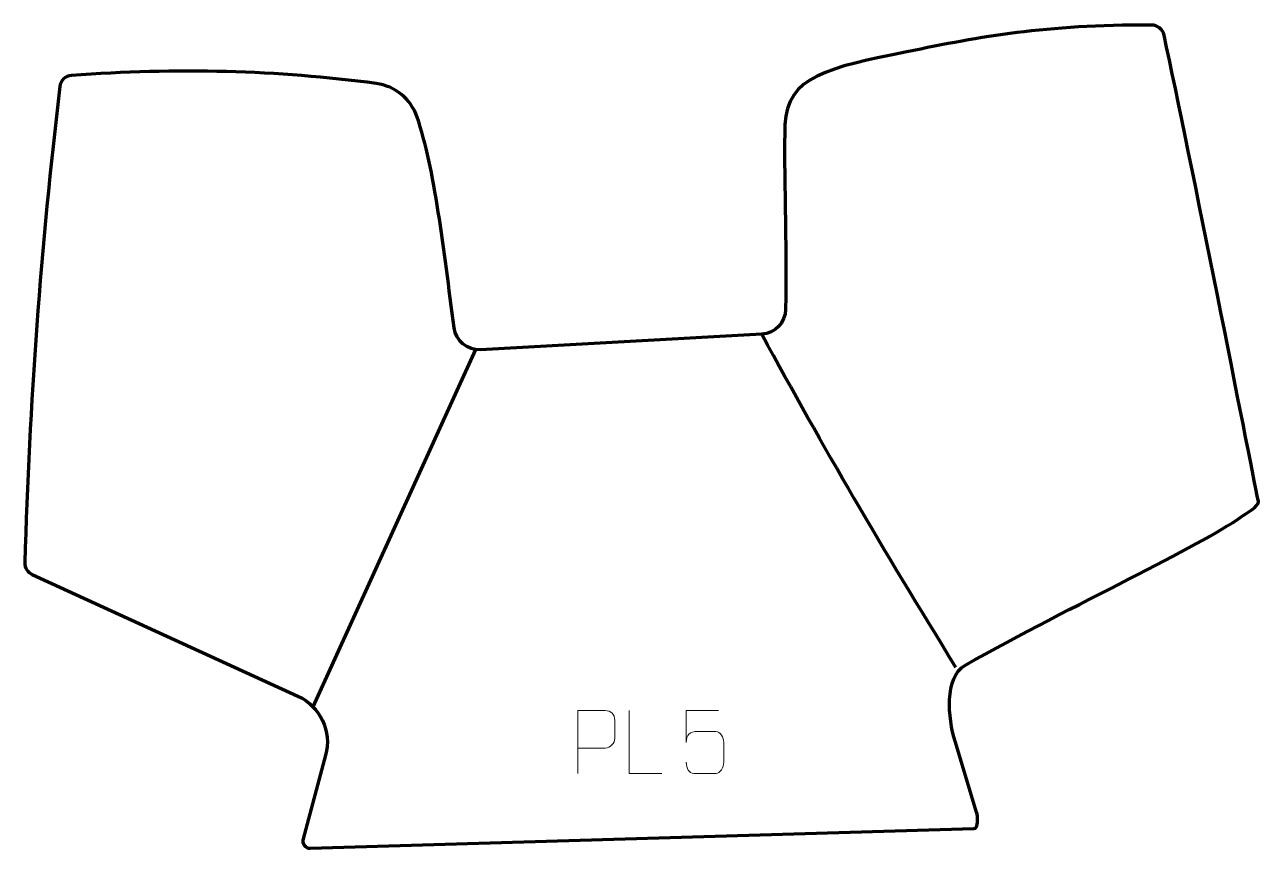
# Model space of a CAD drawing. Header units: millimetres. Extents: x -244 to 245, y -163 to 163.
import ezdxf

# ---------------------------------------------------------------- set-up
doc = ezdxf.new("R2010")
doc.units = ezdxf.units.MM
doc.header["$MEASUREMENT"] = 0
for name, color, linetype in [('layer 1', 7, 'Continuous'), ('layer 2', 7, 'Continuous'), ('layer 3', 7, 'Continuous')]:
    doc.layers.add(name, color=color, linetype=linetype)

msp = doc.modelspace()

# ---------------------------------------------------------------- linework, layer by layer
at = {"layer": 'layer 1', "color": 250, "lineweight": 9}
for points, knots in [([(-25.2813, -133.3999), (-25.2813, -133.3999), (-25.2813, -108.4463), (-25.2813, -108.4463), (-25.2813, -108.4463), (-21.6863, -108.4463), (-18.091, -108.4463), (-14.4956, -108.4463), (-14.4956, -108.4463), (-12.1704, -108.4842), (-10.613, -109.9743), (-10.6172, -112.3404), (-10.6172, -112.3404), (-10.6176, -114.3761), (-10.6176, -117.4354), (-10.6172, -119.4714), (-10.6172, -119.4714), (-10.6237, -121.3468), (-12.4359, -123.2887), (-14.4455, -123.3078), (-14.4455, -123.3078), (-14.4455, -123.3078), (-25.2813, -123.3078), (-25.2813, -123.3078)], [0, 0, 0, 0, 0.14285714, 0.14285714, 0.14285714, 0.14285714, 0.28571429, 0.28571429, 0.28571429, 0.28571429, 0.42857143, 0.42857143, 0.42857143, 0.42857143, 0.57142857, 0.57142857, 0.57142857, 0.57142857, 0.71428571, 0.71428571, 0.71428571, 0.71428571, 1, 1, 1, 1]), ([(8.059, -133.3998), (8.059, -133.3998), (-4.8901, -133.3998), (-4.8901, -133.3998), (-4.8901, -133.3998), (-4.8901, -133.3998), (-4.8901, -108.4462), (-4.8901, -108.4462)], [0, 0, 0, 0, 0.33333333, 0.33333333, 0.33333333, 0.33333333, 1, 1, 1, 1]), ([(30.504, -108.4682), (30.504, -108.4682), (17.6523, -108.4682), (17.6523, -108.4682), (17.6523, -108.4682), (17.6526, -112.6988), (17.6526, -116.9297), (17.6523, -121.1609), (17.6523, -121.1609), (17.652, -117.8508), (19.283, -116.779), (22.095, -116.7185), (22.095, -116.7185), (24.5346, -116.7182), (26.9741, -116.7182), (29.4133, -116.7185), (29.4133, -116.7185), (31.0631, -116.7117), (32.538, -119.0922), (32.5665, -121.1609), (32.5665, -121.1609), (32.5662, -123.7482), (32.5662, -126.3358), (32.5665, -128.9235), (32.5665, -128.9235), (32.6127, -130.8829), (31.1133, -133.3192), (29.4874, -133.3777), (29.4874, -133.3777), (27.5309, -133.3774), (22.6359, -133.3774), (20.6789, -133.3777), (20.6789, -133.3777), (18.8334, -133.3865), (17.7263, -131.4217), (17.7055, -128.8706)], [0, 0, 0, 0, 0.1, 0.1, 0.1, 0.1, 0.2, 0.2, 0.2, 0.2, 0.3, 0.3, 0.3, 0.3, 0.4, 0.4, 0.4, 0.4, 0.5, 0.5, 0.5, 0.5, 0.6, 0.6, 0.6, 0.6, 0.7, 0.7, 0.7, 0.7, 0.8, 0.8, 0.8, 0.8, 1, 1, 1, 1])]:
    msp.add_open_spline(points, degree=3, knots=knots, dxfattribs=at)
at = {"layer": 'layer 2', "color": 230, "lineweight": 200}
msp.add_open_spline([(-244.416, -49.9125), (-242.7198, 12.635), (-238.0685, 75.4982), (-230.5472, 138.6677), (-230.5472, 138.6677), (-230.264, 141.0482), (-228.3262, 142.8869), (-225.935, 143.0636), (-225.935, 143.0636), (-184.2628, 146.1448), (-144.1128, 145.1277), (-105.1474, 139.8752), (-105.1474, 139.8752), (-97.671, 138.8677), (-91.4212, 133.6942), (-88.9679, 126.5603), (-88.9679, 126.5603), (-82.0694, 106.4982), (-78.3543, 74.1831), (-74.3101, 43.1362), (-74.3101, 43.1362), (-73.6335, 37.944), (-69.0664, 34.1534), (-63.8379, 34.4441), (-63.8379, 34.4441), (-63.8379, 34.4441), (47.6159, 40.6413), (47.6159, 40.6413), (47.6159, 40.6413), (52.8469, 40.9324), (56.9631, 45.2094), (57.0598, 50.4475), (57.0598, 50.4475), (57.5357, 76.2172), (56.2664, 106.3395), (56.7977, 123.4862), (56.7977, 123.4862), (57.3942, 142.7458), (74.2468, 146.1529), (105.0626, 152.4126), (105.0626, 152.4126), (134.9528, 158.4836), (159.4066, 163.1614), (202.1527, 162.9974), (202.1527, 162.9974), (204.5018, 162.9885), (206.5303, 161.3531), (207.027, 159.0568), (207.027, 159.0568), (217.604, 110.141), (240.3283, -4.9818), (244.399, -25.6408), (244.399, -25.6408), (244.7793, -27.5709), (239.2365, -30.5824), (237.632, -31.7202), (237.632, -31.7202), (220.8984, -43.5798), (171.7233, -66.1282), (128.1362, -90.5661), (128.1362, -90.5661), (119.9369, -95.1635), (121.4534, -111.6091), (124.1934, -120.6007), (124.1934, -120.6007), (124.1934, -120.6007), (132.7342, -148.6325), (132.7342, -148.6325), (132.7342, -148.6325), (133.3215, -150.5601), (133.6331, -155.2033), (131.6181, -155.2033), (131.6181, -155.2033), (131.6181, -155.2033), (-131.2805, -162.9986), (-131.2805, -162.9986), (-131.2805, -162.9986), (-133.2571, -162.9986), (-134.6936, -161.1201), (-134.1754, -159.2126), (-134.1754, -159.2126), (-134.1754, -159.2126), (-125.2046, -126.1728), (-125.2046, -126.1728), (-125.2046, -126.1728), (-122.6399, -116.7272), (-127.2878, -106.8134), (-136.1891, -102.7438), (-136.1891, -102.7438), (-136.1891, -102.7438), (-241.4939, -54.5953), (-241.4939, -54.5953), (-241.4939, -54.5953), (-243.3181, -53.7613), (-244.4703, -51.9177), (-244.416, -49.9125)], degree=3, knots=[0, 0, 0, 0, 0.04, 0.04, 0.04, 0.04, 0.08, 0.08, 0.08, 0.08, 0.12, 0.12, 0.12, 0.12, 0.16, 0.16, 0.16, 0.16, 0.2, 0.2, 0.2, 0.2, 0.24, 0.24, 0.24, 0.24, 0.28, 0.28, 0.28, 0.28, 0.32, 0.32, 0.32, 0.32, 0.36, 0.36, 0.36, 0.36, 0.4, 0.4, 0.4, 0.4, 0.44, 0.44, 0.44, 0.44, 0.48, 0.48, 0.48, 0.48, 0.52, 0.52, 0.52, 0.52, 0.56, 0.56, 0.56, 0.56, 0.6, 0.6, 0.6, 0.6, 0.64, 0.64, 0.64, 0.64, 0.68, 0.68, 0.68, 0.68, 0.72, 0.72, 0.72, 0.72, 0.76, 0.76, 0.76, 0.76, 0.8, 0.8, 0.8, 0.8, 0.84, 0.84, 0.84, 0.84, 0.88, 0.88, 0.88, 0.88, 0.92, 0.92, 0.92, 0.92, 1, 1, 1, 1], dxfattribs=at)
at = {"layer": 'layer 3', "color": 142, "lineweight": 200}
for points in [[(124.5328, -91.3398), (95.0145, -43.4608), (72.3318, -4.951), (47.6158, 40.6412)], [(-130.1308, -107.0298), (-130.1308, -107.0298), (-65.7527, 34.5202), (-65.7527, 34.5202)]]:
    msp.add_open_spline(points, degree=3, dxfattribs=at)

doc.saveas('drawing.dxf')
